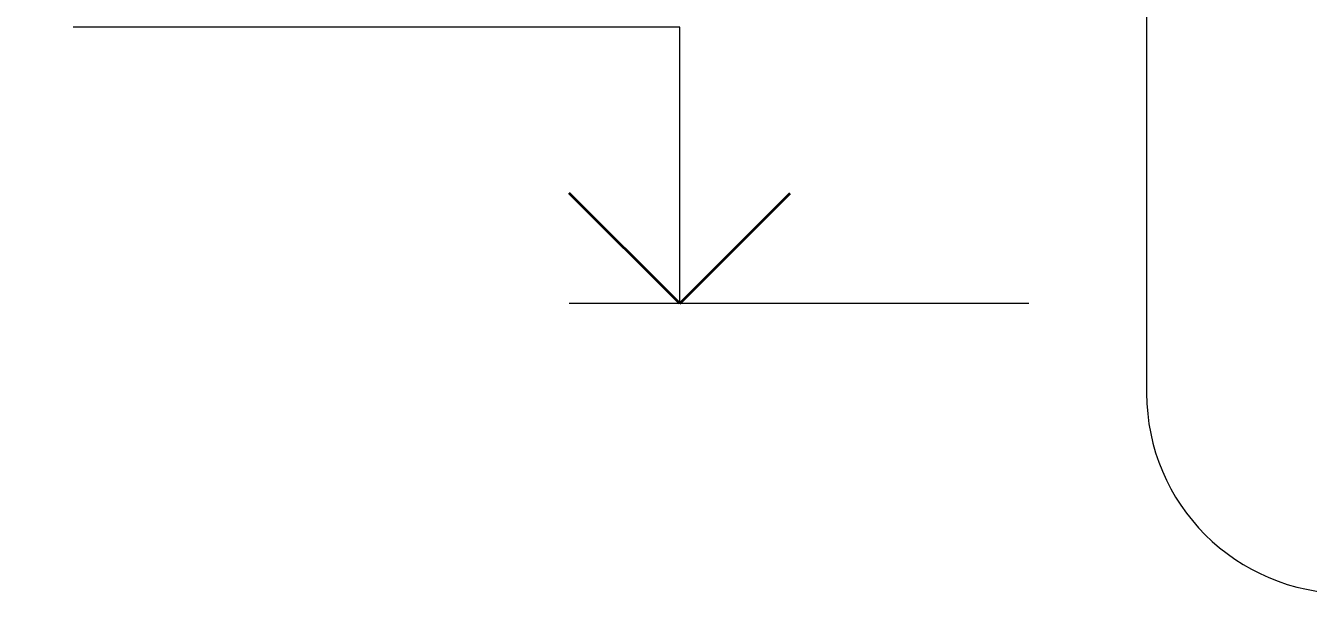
# Model space of a CAD drawing. Header units: millimetres. Extents: x 34668 to 196414, y -30276 to 15801.
# Drawn here: x 54424 to 56745, y 2875 to 3903 of the extents above; entities that cross this region are included whole.
import ezdxf

# ---------------------------------------------------------------- set-up
doc = ezdxf.new("R2010")
doc.units = ezdxf.units.MM
doc.header["$MEASUREMENT"] = 0
doc.layers.add('перекрытие', color=7, linetype='Continuous')
doc.layers.add('чертеж', color=7, linetype='Continuous')
for name, color, linetype, lineweight in [('перекрытие_Ном._пера__96', 7, 'Continuous', 13), ('чертеж_Ном._пера__96', 7, 'Continuous', 13), ('чертеж_Ном._пера__98', 7, 'Continuous', 35)]:
    doc.layers.add(name, color=color, linetype=linetype, lineweight=lineweight)
doc.styles.add('СГЕНЕРИР_СТИЛЬ_1', font='gost_2_304-81_type.ttf')
doc.styles.add('СГЕНЕРИР_СТИЛЬ_2', font='arial.ttf')

# ---------------------------------------------------------------- blocks, each defined once
blk = doc.blocks.new('Отметка высоты (ГОСТ)[8]_2', base_point=(55607.4, 3400))
at = {"layer": 'чертеж_Ном._пера__96', "linetype": 'Continuous'}
for p, q in [((55607.4, 3900), (54509.8, 3900)), ((55607.4, 3400), (55607.4, 3900)), ((56238.7, 3400), (55407.4, 3400))]:
    blk.add_line(p, q, dxfattribs=at)
at = {"layer": 'чертеж_Ном._пера__98', "linetype": 'Continuous'}
for q in [(55407.4, 3600), (55807.4, 3600)]:
    blk.add_line((55607.4, 3400), q, dxfattribs=at)
at = {"layer": 'чертеж_Ном._пера__96', "insert": (55407.4, 3933.5), "char_height": 250, "attachment_point": 9, "style": 'СГЕНЕРИР_СТИЛЬ_1'}
blk.add_mtext('{3,400\\A1{\\H.66x;\\S^  ;}}', dxfattribs=at)
blk = doc.blocks.new('Чертеж детали_1_2', base_point=(57176.5, 5673.8))
at = {"layer": 'перекрытие_Ном._пера__96', "linetype": 'Continuous'}
for p, q in [((55546.2, 8850.8), (54423.8, 8850.8)), ((56046.2, 8850.8), (55546.2, 8850.8)), ((56046.2, 8850.8), (56553.6, 8361.6)), ((57538.7, 8472.4), (56814.4, 8472.4)), ((56452.2, 8110.2), (56452.2, 3237.4)), ((57900.9, 3237.4), (57900.9, 8110.2)), ((56814.4, 2875.3), (57538.7, 2875.3))]:
    blk.add_line(p, q, dxfattribs=at)
for centre, start, end in [((56814.4, 8110.2), 90, 180), ((57538.7, 8110.2), 0, 90), ((56814.4, 3237.4), 180, 270), ((57538.7, 3237.4), 270, 0)]:
    blk.add_arc(centre, 362.2, start, end, dxfattribs=at)
at = {"layer": 'перекрытие_Ном._пера__96', "char_height": 220, "style": 'СГЕНЕРИР_СТИЛЬ_2'}
for s, insert, attachment_point in [('{Узел 4}', (54651.1, 8922.8), 7), ('{см. л.12}', (54423.8, 8800.5), 1)]:
    blk.add_mtext(s, dxfattribs=dict(at, insert=insert, attachment_point=attachment_point))

msp = doc.modelspace()

# ---------------------------------------------------------------- block references
at = {"layer": 'перекрытие', "linetype": 'Continuous'}
msp.add_blockref('Чертеж детали_1_2', (57176.5, 5673.8), dxfattribs=at)
at = {"layer": 'чертеж', "linetype": 'Continuous'}
msp.add_blockref('Отметка высоты (ГОСТ)[8]_2', (55607.4, 3400), dxfattribs=at)

doc.saveas('drawing.dxf')
